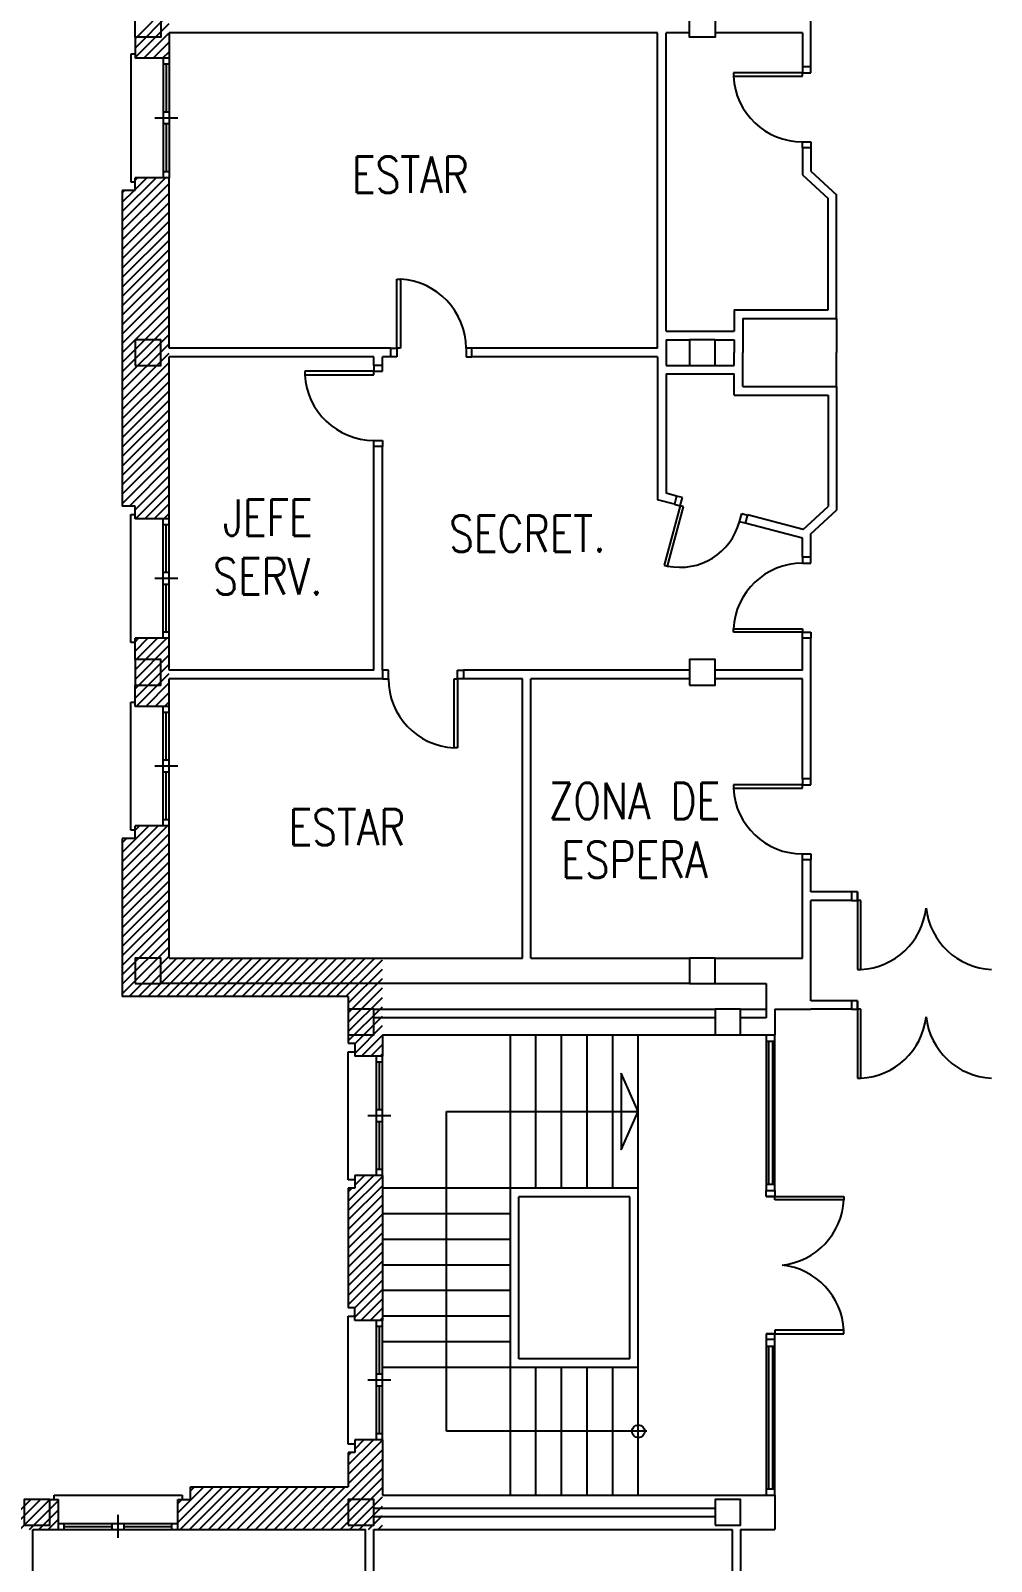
# Model space of a CAD drawing. Extents: x 0 to 420, y 0 to 297.
# Drawn here: x 180.2 to 225.3, y 82.3 to 154.1 of the extents above; entities that cross this region are included whole.
import ezdxf
from ezdxf.enums import TextEntityAlignment as Align

# ---------------------------------------------------------------- set-up
doc = ezdxf.new("R2010")
doc.units = 0
doc.header["$LTSCALE"] = 0.8
doc.header["$MEASUREMENT"] = 0
doc.layers.get('0').update_dxf_attribs({"linetype": 'CONTINUOUS'})
doc.layers.add('PLANTA-EDIFICIO', color=7, linetype='CONTINUOUS')
doc.layers.add('USO-EDIFICIO', color=7, linetype='CONTINUOUS')
doc.styles.add('ROMANS', font='ROMANS.shx', dxfattribs={"width": 0.8, "height": 1.7})

# ---------------------------------------------------------------- blocks, each defined once
blk = doc.blocks.new('*X12')
at = {"color": 0}
for p, q in [((195.1, 86.824), (196.276, 88)), ((195.1, 86.382), (196.7, 87.982)), ((195.417, 87.583), (195.834, 88)), ((193.402, 83.8), (196.7, 87.098)), ((195.1, 85.94), (196.7, 87.54)), ((195.1, 87.266), (195.234, 87.4)), ((193.843, 83.8), (196.7, 86.657)), ((194.285, 83.8), (196.7, 86.215)), ((187.1, 84.57), (188.33, 85.8)), ((187.1, 84.128), (188.772, 85.8)), ((187.214, 83.8), (189.214, 85.8)), ((187.656, 83.8), (189.656, 85.8)), ((187.7, 85.611), (187.889, 85.8)), ((188.098, 83.8), (190.098, 85.8)), ((188.54, 83.8), (190.54, 85.8)), ((188.982, 83.8), (190.982, 85.8)), ((189.424, 83.8), (191.424, 85.8)), ((189.866, 83.8), (191.866, 85.8)), ((190.308, 83.8), (192.308, 85.8)), ((190.75, 83.8), (192.75, 85.8)), ((191.192, 83.8), (193.192, 85.8)), ((191.634, 83.8), (193.634, 85.8)), ((192.076, 83.8), (194.076, 85.8)), ((192.518, 83.8), (194.518, 85.8)), ((192.96, 83.8), (194.96, 85.8)), ((194.727, 83.8), (196.7, 85.773)), ((178.817, 83.8), (180.217, 85.2)), ((179.259, 83.8), (180.659, 85.2)), ((179.701, 83.8), (181.101, 85.2)), ((180.143, 83.8), (181.5, 85.157)), ((187.1, 85.011), (187.289, 85.2)), ((195.169, 83.8), (196.7, 85.331)), ((195.611, 83.8), (196.7, 84.889)), ((180.585, 83.8), (181.5, 84.715)), ((181.027, 83.8), (181.5, 84.273)), ((196.053, 83.8), (196.7, 84.447)), ((181.469, 83.8), (181.5, 83.831)), ((196.495, 83.8), (196.7, 84.005))]:
    blk.add_line(p, q, dxfattribs=at)
blk = doc.blocks.new('*X13')
at = {"color": 0}
for p, q in [((185.1, 153.722), (186.7, 155.322)), ((185.1, 153.28), (186.7, 154.88)), ((185.1, 152.838), (186.7, 154.438)), ((185.504, 152.8), (186.7, 153.996)), ((185.946, 152.8), (186.7, 153.554)), ((186.388, 152.8), (186.7, 153.112)), ((184.5, 145.167), (186.533, 147.2)), ((184.5, 145.609), (186.091, 147.2)), ((185.1, 146.651), (185.649, 147.2)), ((185.1, 147.093), (185.207, 147.2)), ((184.5, 144.725), (186.7, 146.925)), ((184.5, 146.051), (185.049, 146.6)), ((184.5, 146.493), (184.607, 146.6)), ((184.5, 144.283), (186.7, 146.483)), ((184.5, 143.841), (186.7, 146.041)), ((184.5, 143.399), (186.7, 145.599)), ((184.5, 142.957), (186.7, 145.157)), ((184.5, 142.516), (186.7, 144.716)), ((184.5, 142.074), (186.7, 144.274)), ((184.5, 141.632), (186.7, 143.832)), ((184.5, 141.19), (186.7, 143.39)), ((184.5, 140.748), (186.7, 142.948)), ((184.5, 140.306), (186.7, 142.506)), ((184.5, 139.864), (186.7, 142.064)), ((184.5, 139.422), (186.7, 141.622)), ((184.5, 138.98), (186.7, 141.18)), ((184.5, 138.538), (186.7, 140.738)), ((184.5, 138.096), (186.7, 140.296)), ((184.5, 137.654), (186.7, 139.854)), ((184.5, 137.212), (186.7, 139.412)), ((184.5, 136.77), (186.7, 138.97)), ((184.5, 136.328), (186.7, 138.528)), ((184.5, 135.886), (186.7, 138.086)), ((184.5, 135.444), (186.7, 137.644)), ((184.5, 135.003), (186.7, 137.203)), ((184.5, 134.561), (186.7, 136.761)), ((184.5, 134.119), (186.7, 136.319)), ((184.5, 133.677), (186.7, 135.877)), ((184.5, 133.235), (186.7, 135.435)), ((184.5, 132.793), (186.7, 134.993)), ((184.5, 132.351), (186.7, 134.551)), ((184.5, 131.909), (186.7, 134.109)), ((184.833, 131.8), (186.7, 133.667)), ((185.1, 131.625), (186.7, 133.225)), ((185.117, 131.2), (186.7, 132.783)), ((185.559, 131.2), (186.7, 132.341)), ((186.001, 131.2), (186.7, 131.899)), ((186.443, 131.2), (186.7, 131.457)), ((185.1, 125.438), (185.262, 125.6)), ((185.1, 124.996), (185.704, 125.6)), ((185.1, 124.554), (186.146, 125.6)), ((185.1, 124.112), (186.588, 125.6)), ((185.1, 123.67), (186.7, 125.27)), ((185.1, 123.228), (186.7, 124.828)), ((185.1, 122.786), (186.7, 124.386)), ((185.156, 122.4), (186.7, 123.944)), ((185.598, 122.4), (186.7, 123.502)), ((186.04, 122.4), (186.7, 123.06)), ((186.482, 122.4), (186.7, 122.618)), ((184.5, 115.557), (185.743, 116.8)), ((184.5, 115.115), (186.185, 116.8)), ((184.5, 114.673), (186.627, 116.8)), ((184.5, 114.231), (186.7, 116.431)), ((185.1, 116.599), (185.301, 116.8)), ((184.5, 115.999), (184.701, 116.2)), ((184.5, 113.789), (186.7, 115.989)), ((184.5, 113.347), (186.7, 115.547)), ((184.5, 112.905), (186.7, 115.105)), ((184.5, 112.463), (186.7, 114.663)), ((184.5, 112.022), (186.7, 114.222)), ((184.5, 111.58), (186.7, 113.78)), ((184.5, 111.138), (186.7, 113.338)), ((184.5, 110.696), (186.7, 112.896)), ((184.5, 110.254), (186.7, 112.454)), ((184.5, 109.812), (186.7, 112.012)), ((184.5, 109.37), (186.7, 111.57)), ((184.5, 108.928), (186.7, 111.128)), ((184.814, 108.8), (186.7, 110.686)), ((185.256, 108.8), (187.056, 110.6)), ((185.698, 108.8), (187.498, 110.6)), ((186.14, 108.8), (187.94, 110.6)), ((186.582, 108.8), (188.382, 110.6)), ((187.024, 108.8), (188.824, 110.6)), ((187.466, 108.8), (189.266, 110.6)), ((187.908, 108.8), (189.708, 110.6)), ((188.35, 108.8), (190.15, 110.6)), ((188.791, 108.8), (190.591, 110.6)), ((189.233, 108.8), (191.033, 110.6)), ((189.675, 108.8), (191.475, 110.6)), ((190.117, 108.8), (191.917, 110.6)), ((190.559, 108.8), (192.359, 110.6)), ((191.001, 108.8), (192.801, 110.6)), ((191.443, 108.8), (193.243, 110.6)), ((191.885, 108.8), (193.685, 110.6)), ((192.327, 108.8), (194.127, 110.6)), ((192.769, 108.8), (194.569, 110.6)), ((193.211, 108.8), (195.011, 110.6)), ((193.653, 108.8), (195.453, 110.6)), ((194.095, 108.8), (195.895, 110.6)), ((194.537, 108.8), (196.337, 110.6)), ((194.979, 108.8), (196.7, 110.521)), ((195.1, 108.479), (196.7, 110.079)), ((195.1, 108.037), (196.7, 109.637)), ((195.1, 107.596), (196.7, 109.196)), ((195.1, 107.154), (196.7, 108.754)), ((195.1, 106.712), (196.7, 108.312)), ((195.4, 106.57), (196.7, 107.87)), ((195.4, 106.128), (196.7, 107.428)), ((195.714, 106), (196.7, 106.986)), ((196.156, 106), (196.7, 106.544)), ((196.598, 106), (196.7, 106.102)), ((195.1, 99.199), (196.301, 100.4)), ((195.1, 98.757), (196.7, 100.357)), ((195.1, 98.315), (196.7, 99.915)), ((195.4, 100.383), (195.417, 100.4)), ((195.4, 99.941), (195.859, 100.4)), ((195.1, 99.641), (195.259, 99.8)), ((195.1, 97.873), (196.7, 99.473)), ((195.1, 97.431), (196.7, 99.031)), ((195.1, 96.989), (196.7, 98.589)), ((195.1, 96.547), (196.7, 98.147)), ((195.1, 96.105), (196.7, 97.705)), ((195.1, 95.663), (196.7, 97.263)), ((195.1, 95.221), (196.7, 96.821)), ((195.1, 94.779), (196.7, 96.379)), ((195.1, 94.337), (196.7, 95.937)), ((195.4, 94.195), (196.7, 95.495)), ((195.4, 93.753), (196.7, 95.053)), ((195.689, 93.6), (196.7, 94.611)), ((196.13, 93.6), (196.7, 94.17)), ((196.572, 93.6), (196.7, 93.728))]:
    blk.add_line(p, q, dxfattribs=at)

msp = doc.modelspace()

# ---------------------------------------------------------------- linework, layer by layer
at = {"layer": 'PLANTA-EDIFICIO'}
for p, q in [((216.8, 152.4), (216.8, 156)), ((185.1, 153.8), (185.1, 152.8)), ((209.6, 154), (186.7, 154)), ((186.7, 154), (186.7, 152.8)), ((209.6, 139.2), (209.6, 154)), ((211.1, 154), (210, 154)), ((210, 140), (210, 154)), ((216.4, 154), (212.3, 154)), ((216.4, 154), (216.4, 152.4)), ((184.9, 153), (184.9, 147)), ((185.1, 153), (184.9, 153)), ((186.7, 152.8), (185.1, 152.8)), ((186.42, 152.8), (186.42, 147.2)), ((186.7, 152.8), (186.42, 152.8)), ((186.7, 152.52), (186.42, 152.52)), ((186.56, 152.52), (186.56, 150.28)), ((186.7, 152.8), (186.7, 147.2)), ((216.8, 152.4), (216.4, 152.4)), ((216.4, 152.4), (216.4, 152.12)), ((216.8, 152.12), (216.8, 152.4)), ((213.16, 152.12), (213.16, 151.96)), ((216.4, 152.12), (213.16, 152.12)), ((213.16, 151.96), (216.4, 151.96)), ((216.4, 152.12), (216.8, 152.12)), ((216.4, 151.96), (216.4, 152.12)), ((186.7, 150.28), (186.42, 150.28)), ((187.1, 150), (186.02, 150)), ((186.7, 150), (186.42, 150)), ((186.7, 149.72), (186.42, 149.72)), ((186.56, 149.72), (186.56, 147.48)), ((216.4, 148.88), (216.8, 148.88)), ((216.4, 148.6), (216.4, 148.88)), ((216.8, 148.88), (216.8, 148.6)), ((216.4, 148.6), (216.4, 147.333)), ((216.8, 148.6), (216.4, 148.6)), ((216.8, 148.6), (216.8, 147.508)), ((185.1, 146.6), (185.1, 147.2)), ((186.7, 147.2), (185.1, 147.2)), ((186.7, 147.48), (186.42, 147.48)), ((186.7, 139.2), (186.7, 147.2)), ((216.4, 147.333), (217.6, 146.225)), ((216.8, 147.508), (218, 146.4)), ((184.5, 146.6), (184.5, 131.8)), ((185.1, 146.6), (184.5, 146.6)), ((184.9, 147), (185.1, 147)), ((217.6, 141), (217.6, 146.225)), ((218, 140.6), (218, 146.4)), ((197.38, 142.44), (197.54, 142.44)), ((197.38, 139.2), (197.38, 142.44)), ((197.54, 142.44), (197.54, 139.2)), ((213.2, 141), (217.6, 141)), ((213.2, 141), (213.2, 140)), ((213.6, 140.6), (218, 140.6)), ((213.6, 140.6), (213.6, 139)), ((218, 140.6), (218, 139)), ((210, 140), (213.2, 140)), ((210, 139.6), (210, 138.4)), ((210, 139.6), (211.1, 139.6)), ((212.3, 139.6), (213.2, 139.6)), ((213.2, 139.6), (213.2, 139)), ((197.1, 139.2), (186.7, 139.2)), ((196.3, 138.8), (186.7, 138.8)), ((186.7, 131.2), (186.7, 138.8)), ((196.3, 138.4), (196.3, 138.8)), ((196.7, 138.4), (196.7, 138.8)), ((197.1, 138.8), (196.7, 138.8)), ((197.1, 138.8), (197.1, 139.2)), ((197.1, 139.2), (197.38, 139.2)), ((197.38, 138.8), (197.1, 138.8)), ((197.38, 139.2), (197.38, 138.8)), ((197.54, 139.2), (197.38, 139.2)), ((200.62, 139.2), (200.62, 138.8)), ((200.9, 139.2), (200.62, 139.2)), ((200.62, 138.8), (200.9, 138.8)), ((200.9, 138.8), (200.9, 139.2)), ((209.6, 139.2), (200.9, 139.2)), ((209.6, 138.8), (200.9, 138.8)), ((209.6, 138.8), (209.6, 132.092)), ((213.2, 138.4), (213.2, 139)), ((213.6, 137.4), (213.6, 139)), ((218, 137.4), (218, 139)), ((193.06, 138.12), (193.06, 137.96)), ((196.3, 138.12), (193.06, 138.12)), ((193.06, 137.96), (196.3, 137.96)), ((196.7, 138.4), (196.3, 138.4)), ((196.3, 138.4), (196.3, 138.12)), ((196.3, 138.12), (196.7, 138.12)), ((196.3, 137.96), (196.3, 138.12)), ((196.7, 138.12), (196.7, 138.4)), ((210, 138.4), (211.1, 138.4)), ((210, 138), (210, 132.4)), ((210, 138), (213.2, 138)), ((212.3, 138.4), (213.2, 138.4)), ((213.2, 137), (213.2, 138)), ((213.6, 137.4), (218, 137.4)), ((218, 137.4), (218, 131.6)), ((213.2, 137), (217.6, 137)), ((217.6, 137), (217.6, 131.775)), ((196.3, 134.88), (196.7, 134.88)), ((196.3, 134.6), (196.3, 134.88)), ((196.7, 134.6), (196.3, 134.6)), ((196.3, 124.1), (196.3, 134.6)), ((196.7, 134.88), (196.7, 134.6)), ((196.7, 124.1), (196.7, 134.6)), ((210.499, 132.268), (210, 132.4)), ((210.499, 132.268), (210.395, 131.881)), ((210.769, 132.195), (210.499, 132.268)), ((210.665, 131.809), (210.769, 132.195)), ((185.1, 131.8), (184.5, 131.8)), ((184.9, 131.4), (185.1, 131.4)), ((184.9, 125.4), (184.9, 131.4)), ((185.1, 131.2), (185.1, 131.8)), ((210.395, 131.881), (209.6, 132.092)), ((210.665, 131.809), (209.92, 129.027)), ((210.074, 128.985), (210.82, 131.767)), ((210.395, 131.881), (210.665, 131.809)), ((210.82, 131.767), (210.665, 131.809)), ((213.447, 131.063), (213.551, 131.449)), ((213.551, 131.449), (213.821, 131.377)), ((216.427, 130.693), (217.6, 131.775)), ((216.8, 130.492), (218, 131.6)), ((186.7, 131.2), (185.1, 131.2)), ((186.42, 125.6), (186.42, 131.2)), ((186.7, 130.92), (186.42, 130.92)), ((186.56, 128.68), (186.56, 130.92)), ((186.7, 125.6), (186.7, 131.2)), ((213.718, 130.99), (213.447, 131.063)), ((213.823, 131.384), (213.72, 130.998)), ((216.4, 130.286), (213.72, 130.998)), ((216.427, 130.693), (213.823, 131.384)), ((216.4, 129.4), (216.4, 130.286)), ((216.8, 129.4), (216.8, 130.492)), ((216.8, 129.4), (216.4, 129.4)), ((216.4, 129.4), (216.4, 129.12)), ((216.8, 129.12), (216.8, 129.4)), ((186.7, 128.68), (186.42, 128.68)), ((209.92, 129.027), (210.074, 128.985)), ((216.4, 129.12), (216.8, 129.12)), ((187.1, 128.4), (186.02, 128.4)), ((186.7, 128.4), (186.42, 128.4)), ((186.7, 128.12), (186.42, 128.12)), ((186.56, 125.88), (186.56, 128.12)), ((186.7, 125.88), (186.42, 125.88)), ((213.16, 125.88), (213.16, 126.04)), ((213.16, 126.04), (216.4, 126.04)), ((216.4, 125.88), (213.16, 125.88)), ((216.4, 126.04), (216.4, 125.88)), ((216.4, 125.6), (216.4, 125.88)), ((216.4, 125.88), (216.8, 125.88)), ((216.8, 125.88), (216.8, 125.6)), ((185.1, 125.4), (184.9, 125.4)), ((186.7, 125.6), (185.1, 125.6)), ((185.1, 124.6), (185.1, 125.6)), ((186.7, 125.6), (186.42, 125.6)), ((186.7, 124.1), (186.7, 125.6)), ((216.4, 124.1), (216.4, 125.6)), ((216.8, 125.6), (216.4, 125.6)), ((216.8, 119), (216.8, 125.6)), ((196.3, 124.1), (186.7, 124.1)), ((186.7, 122.4), (186.7, 123.7)), ((196.7, 123.7), (186.7, 123.7)), ((196.98, 124.1), (196.7, 124.1)), ((196.7, 124.1), (196.7, 123.7)), ((196.7, 123.7), (196.98, 123.7)), ((196.98, 123.7), (196.98, 124.1)), ((200.06, 120.46), (200.06, 123.7)), ((200.06, 123.7), (200.22, 123.7)), ((200.22, 124.1), (200.5, 124.1)), ((200.22, 123.7), (200.22, 124.1)), ((200.22, 123.7), (200.22, 120.46)), ((200.5, 123.7), (200.22, 123.7)), ((211.1, 124.1), (200.5, 124.1)), ((200.5, 124.1), (200.5, 123.7)), ((203.262, 123.7), (200.5, 123.7)), ((203.262, 110.6), (203.262, 123.7)), ((211.1, 123.7), (203.662, 123.7)), ((203.662, 110.6), (203.662, 123.7)), ((216.4, 124.1), (212.3, 124.1)), ((216.4, 123.7), (212.3, 123.7)), ((216.4, 119), (216.4, 123.7)), ((185.1, 122.4), (185.1, 123.4)), ((184.9, 122.6), (185.1, 122.6)), ((184.9, 116.6), (184.9, 122.6)), ((186.7, 122.4), (185.1, 122.4)), ((186.42, 116.8), (186.42, 122.4)), ((186.7, 122.12), (186.42, 122.12)), ((186.56, 119.88), (186.56, 122.12)), ((186.7, 116.8), (186.7, 122.4)), ((200.22, 120.46), (200.06, 120.46)), ((187.1, 119.6), (186.02, 119.6)), ((186.7, 119.88), (186.42, 119.88)), ((186.7, 119.6), (186.42, 119.6)), ((186.7, 119.32), (186.42, 119.32)), ((186.56, 117.08), (186.56, 119.32)), ((213.16, 118.72), (213.16, 118.56)), ((216.4, 118.72), (213.16, 118.72)), ((213.16, 118.56), (216.4, 118.56)), ((216.8, 119), (216.4, 119)), ((216.4, 119), (216.4, 118.72)), ((216.4, 118.72), (216.8, 118.72)), ((216.4, 118.56), (216.4, 118.72)), ((216.8, 118.72), (216.8, 119)), ((186.7, 117.08), (186.42, 117.08)), ((185.1, 116.6), (184.9, 116.6)), ((185.1, 116.2), (185.1, 116.8)), ((186.7, 116.8), (185.1, 116.8)), ((186.7, 116.8), (186.42, 116.8)), ((186.7, 110.6), (186.7, 116.8)), ((184.5, 116.2), (184.5, 108.8)), ((185.1, 116.2), (184.5, 116.2)), ((216.4, 115.48), (216.8, 115.48)), ((216.4, 115.2), (216.4, 115.48)), ((216.8, 115.2), (216.4, 115.2)), ((216.4, 110.6), (216.4, 115.2)), ((216.8, 115.48), (216.8, 115.2)), ((216.8, 113.7), (216.8, 115.2)), ((218.7, 113.7), (216.8, 113.7)), ((218.7, 113.7), (218.7, 113.3)), ((218.98, 113.7), (218.7, 113.7)), ((218.98, 113.7), (218.98, 113.3)), ((218.98, 113.3), (218.98, 113.7)), ((218.7, 113.3), (216.8, 113.3)), ((216.8, 108.6), (216.8, 113.3)), ((218.7, 113.3), (218.98, 113.3)), ((218.98, 113.3), (218.98, 110.06)), ((219.14, 113.3), (218.98, 113.3)), ((219.14, 110.06), (219.14, 113.3)), ((186.7, 110.6), (203.262, 110.6)), ((203.662, 110.6), (211.1, 110.6)), ((212.3, 110.6), (216.4, 110.6)), ((218.98, 110.06), (219.14, 110.06)), ((211.1, 109.4), (186.3, 109.4)), ((212.3, 109.4), (214.7, 109.4)), ((214.7, 109.4), (214.7, 108.2)), ((195.1, 108.8), (184.5, 108.8)), ((195.1, 108.8), (195.1, 108.2)), ((218.7, 108.6), (216.8, 108.6)), ((196.3, 108.2), (212.3, 108.2)), ((212.3, 107.8), (196.3, 107.8)), ((213.5, 108.2), (214.7, 108.2)), ((214.7, 107.8), (213.5, 107.8)), ((214.7, 108.2), (214.7, 107.8)), ((215.1, 108.2), (216.8, 108.2)), ((215.1, 108.2), (215.1, 107)), ((218.7, 108.2), (216.8, 108.2)), ((195.1, 107), (195.1, 106.6)), ((196.7, 107), (196.7, 106)), ((196.7, 107), (212.3, 107)), ((202.7, 99.8), (202.7, 107)), ((203.9, 99.8), (203.9, 107)), ((205.1, 99.8), (205.1, 107)), ((206.3, 99.8), (206.3, 107)), ((207.5, 99.8), (207.5, 107)), ((208.7, 99.8), (208.7, 107)), ((213.5, 107), (214.7, 107)), ((214.7, 107), (214.7, 107)), ((214.7, 107), (215.1, 107)), ((214.7, 107), (214.7, 99.7)), ((215.1, 99.7), (215.1, 107)), ((195.1, 106.6), (195.4, 106.6)), ((195.4, 106.6), (195.4, 106)), ((214.7, 106.7), (215.1, 106.7)), ((214.8, 106.7), (214.8, 100)), ((215, 106.7), (215, 100)), ((195.1, 106.2), (195.4, 106.2)), ((195.1, 100.2), (195.1, 106.2)), ((196.7, 106), (195.4, 106)), ((196.42, 100.4), (196.42, 106)), ((196.7, 105.72), (196.42, 105.72)), ((196.56, 103.48), (196.56, 105.72)), ((196.7, 100.4), (196.7, 106)), ((207.9, 105.2), (207.9, 101.6)), ((208.7, 103.4), (207.9, 105.2)), ((196.7, 103.48), (196.42, 103.48)), ((199.7, 103.4), (208.7, 103.4)), ((199.7, 88.4), (199.7, 103.4)), ((207.9, 101.6), (208.7, 103.4)), ((197.1, 103.2), (196.02, 103.2)), ((196.7, 103.2), (196.42, 103.2)), ((196.7, 102.92), (196.42, 102.92)), ((196.56, 100.68), (196.56, 102.92)), ((196.7, 100.68), (196.42, 100.68)), ((195.4, 100.2), (195.1, 100.2)), ((195.4, 100.4), (195.4, 99.8)), ((196.7, 100.4), (195.4, 100.4)), ((196.7, 100.4), (196.42, 100.4)), ((196.7, 100.4), (196.7, 93.6)), ((214.7, 100), (215.1, 100)), ((195.4, 99.8), (195.1, 99.8)), ((195.1, 99.8), (195.1, 94.2)), ((202.7, 99.8), (196.7, 99.8)), ((208.7, 99.8), (202.7, 99.8)), ((202.7, 91.4), (202.7, 99.8)), ((203.1, 91.8), (203.1, 99.4)), ((208.3, 99.4), (203.1, 99.4)), ((208.3, 91.8), (208.3, 99.4)), ((208.7, 91.4), (208.7, 99.8)), ((214.7, 99.42), (214.7, 99.7)), ((214.7, 99.7), (215.1, 99.7)), ((215.1, 99.42), (214.7, 99.42)), ((214.7, 99.42), (215.1, 99.42)), ((215.1, 99.7), (215.1, 99.42)), ((215.1, 99.26), (215.1, 99.42)), ((215.1, 99.42), (218.34, 99.42)), ((218.34, 99.26), (215.1, 99.26)), ((218.34, 99.42), (218.34, 99.26)), ((202.7, 98.6), (196.7, 98.6)), ((202.7, 97.4), (196.7, 97.4)), ((202.7, 96.2), (196.7, 96.2)), ((202.7, 95), (196.7, 95)), ((195.4, 94.2), (195.1, 94.2)), ((195.4, 93.6), (195.4, 94.2)), ((195.1, 87.8), (195.1, 93.8)), ((195.1, 93.8), (195.4, 93.8)), ((196.7, 93.6), (195.4, 93.6)), ((196.42, 88), (196.42, 93.6)), ((202.7, 93.8), (196.7, 93.8)), ((196.7, 88), (196.7, 93.6)), ((196.7, 93.32), (196.42, 93.32)), ((196.56, 91.08), (196.56, 93.32)), ((215.1, 92.98), (214.7, 92.98)), ((214.7, 92.98), (214.7, 92.7)), ((214.7, 92.98), (215.1, 92.98)), ((215.1, 92.7), (214.7, 92.7)), ((214.7, 92.7), (214.7, 85.4)), ((218.34, 93.14), (215.1, 93.14)), ((215.1, 93.14), (215.1, 92.98)), ((215.1, 92.7), (215.1, 92.98)), ((215.1, 92.98), (218.34, 92.98)), ((215.1, 85.4), (215.1, 92.7)), ((218.34, 92.98), (218.34, 93.14)), ((202.7, 92.6), (196.7, 92.6)), ((214.7, 92.4), (215.1, 92.4)), ((214.8, 92.4), (214.8, 85.7)), ((215, 92.4), (215, 85.7)), ((202.7, 91.4), (196.7, 91.4)), ((208.7, 91.4), (202.7, 91.4)), ((202.7, 85.4), (202.7, 91.4)), ((208.3, 91.8), (203.1, 91.8)), ((203.9, 85.4), (203.9, 91.4)), ((205.1, 85.4), (205.1, 91.4)), ((206.3, 85.4), (206.3, 91.4)), ((207.5, 85.4), (207.5, 91.4)), ((208.7, 85.4), (208.7, 91.4)), ((197.1, 90.8), (196.02, 90.8)), ((196.7, 91.08), (196.42, 91.08)), ((196.7, 90.8), (196.42, 90.8)), ((196.7, 90.52), (196.42, 90.52)), ((196.56, 88.28), (196.56, 90.52)), ((209.1, 88.4), (199.7, 88.4)), ((195.4, 87.8), (195.1, 87.8)), ((195.4, 88), (195.4, 87.4)), ((196.7, 88), (195.4, 88)), ((196.7, 88.28), (196.42, 88.28)), ((196.7, 88), (196.42, 88)), ((196.7, 88), (196.7, 85.4)), ((195.4, 87.4), (195.1, 87.4)), ((195.1, 87.4), (195.1, 85.8)), ((187.7, 85.2), (187.7, 85.8)), ((187.7, 85.8), (195.1, 85.8)), ((214.7, 85.7), (215.1, 85.7)), ((181.1, 85.2), (181.5, 85.2)), ((181.3, 85.2), (181.3, 85.4)), ((181.3, 85.4), (187.3, 85.4)), ((181.5, 83.8), (181.5, 85.2)), ((187.1, 85.2), (187.7, 85.2)), ((187.1, 83.8), (187.1, 85.2)), ((187.3, 85.4), (187.3, 85.2)), ((196.3, 84.8), (212.3, 84.8)), ((196.7, 85.4), (214.7, 85.4)), ((214.7, 85.4), (215.1, 85.4)), ((214.7, 85.4), (214.7, 85.4)), ((215.1, 85.4), (215.1, 83.8)), ((181.5, 84.08), (187.1, 84.08)), ((181.5, 83.8), (181.5, 84.08)), ((181.78, 83.8), (181.78, 84.08)), ((184.02, 83.8), (184.02, 84.08)), ((184.3, 83.4), (184.3, 84.48)), ((184.3, 83.8), (184.3, 84.08)), ((184.58, 83.8), (184.58, 84.08)), ((186.82, 83.8), (186.82, 84.08)), ((196.3, 84.4), (212.3, 84.4)), ((180.3, 73), (180.3, 83.8)), ((180.3, 83.8), (181.5, 83.8)), ((181.5, 83.8), (187.1, 83.8)), ((181.78, 83.94), (184.02, 83.94)), ((184.58, 83.94), (186.82, 83.94)), ((187.1, 83.8), (195.9, 83.8)), ((195.9, 73), (195.9, 83.8)), ((196.3, 63.8), (196.3, 83.8)), ((196.3, 83.8), (213.1, 83.8)), ((213.1, 83.8), (213.1, 65.1)), ((213.5, 83.8), (213.5, 63.8)), ((213.5, 83.8), (215.1, 83.8))]:
    msp.add_line(p, q, dxfattribs=at)
at = {"layer": 'PLANTA-EDIFICIO', "color": 5}
for p, q in [((218.98, 108.6), (218.7, 108.6)), ((218.7, 108.6), (218.7, 108.2)), ((218.98, 108.2), (218.98, 108.6)), ((218.98, 108.6), (218.98, 108.2)), ((218.7, 108.2), (218.98, 108.2)), ((219.14, 108.2), (218.98, 108.2)), ((218.98, 108.2), (218.98, 104.96)), ((219.14, 104.96), (219.14, 108.2)), ((218.98, 104.96), (219.14, 104.96))]:
    msp.add_line(p, q, dxfattribs=at)
at = {"layer": 'PLANTA-EDIFICIO'}
for points in [[(185.1, 155), (186.3, 155), (186.3, 153.8), (185.1, 153.8)], [(211.1, 155), (212.3, 155), (212.3, 153.8), (211.1, 153.8)], [(185.1, 138.4), (186.3, 138.4), (186.3, 139.6), (185.1, 139.6)], [(211.1, 138.4), (212.3, 138.4), (212.3, 139.6), (211.1, 139.6)], [(185.1, 123.4), (186.3, 123.4), (186.3, 124.6), (185.1, 124.6)], [(211.1, 123.4), (212.3, 123.4), (212.3, 124.6), (211.1, 124.6)], [(185.1, 109.4), (186.3, 109.4), (186.3, 110.6), (185.1, 110.6)], [(211.1, 109.4), (212.3, 109.4), (212.3, 110.6), (211.1, 110.6)], [(195.1, 107), (196.3, 107), (196.3, 108.2), (195.1, 108.2)], [(212.3, 107), (213.5, 107), (213.5, 108.2), (212.3, 108.2)], [(179.9, 84), (181.1, 84), (181.1, 85.2), (179.9, 85.2)], [(195.1, 84), (196.3, 84), (196.3, 85.2), (195.1, 85.2)], [(212.3, 84), (213.5, 84), (213.5, 85.2), (212.3, 85.2)]]:
    msp.add_lwpolyline(points, close=True, dxfattribs=at)
msp.add_circle((208.7, 88.4), 0.3, dxfattribs=at)
for centre, radius, start, end in [((216.405, 152.129), 3.249, 182.98479, 269.91564), ((197.371, 139.195), 3.249, 0.08436, 87.01521), ((196.305, 138.129), 3.249, 182.98479, 269.91564), ((210.657, 131.817), 2.89, 258.37416, 344.88453), ((216.405, 125.871), 3.249, 90.08436, 177.01521), ((200.229, 123.705), 3.249, 180.08436, 267.01521), ((216.405, 118.729), 3.249, 182.98479, 269.91564), ((218.971, 113.305), 3.249, 272.98479, 353.63899), ((225.429, 113.305), 3.249, 186.36101, 267.01521), ((215.095, 99.429), 3.249, 276.36101, 357.01521), ((215.095, 92.971), 3.249, 2.98479, 83.63899)]:
    msp.add_arc(centre, radius, start, end, dxfattribs=at)
at = {"layer": 'PLANTA-EDIFICIO', "color": 5}
for centre, start, end in [((218.971, 108.205), 272.98479, 353.63899), ((225.429, 108.205), 186.36101, 267.01521)]:
    msp.add_arc(centre, 3.249, start, end, dxfattribs=at)

# ---------------------------------------------------------------- block references
at = {"layer": 'PLANTA-EDIFICIO', "color": 9}
for name in ['*X13', '*X12']:
    msp.add_blockref(name, (0, 0), dxfattribs=at)

# ---------------------------------------------------------------- texts
at = {"layer": 'USO-EDIFICIO', "style": 'ROMANS', "width": 0.8}
for s, p in [('ESTAR', (198.009, 146.489)), ('JEFE', (191.327, 130.403)), ('SECRET.', (203.496, 129.655)), ('SERV.', (191.327, 127.651)), ('ZONA DE', (208.518, 117.118)), ('ESTAR', (195.036, 115.888)), ('ESPERA', (208.518, 114.365))]:
    msp.add_text(s, height=1.7, dxfattribs=at).set_placement(p, align=Align.CENTER)

doc.saveas('drawing.dxf')
